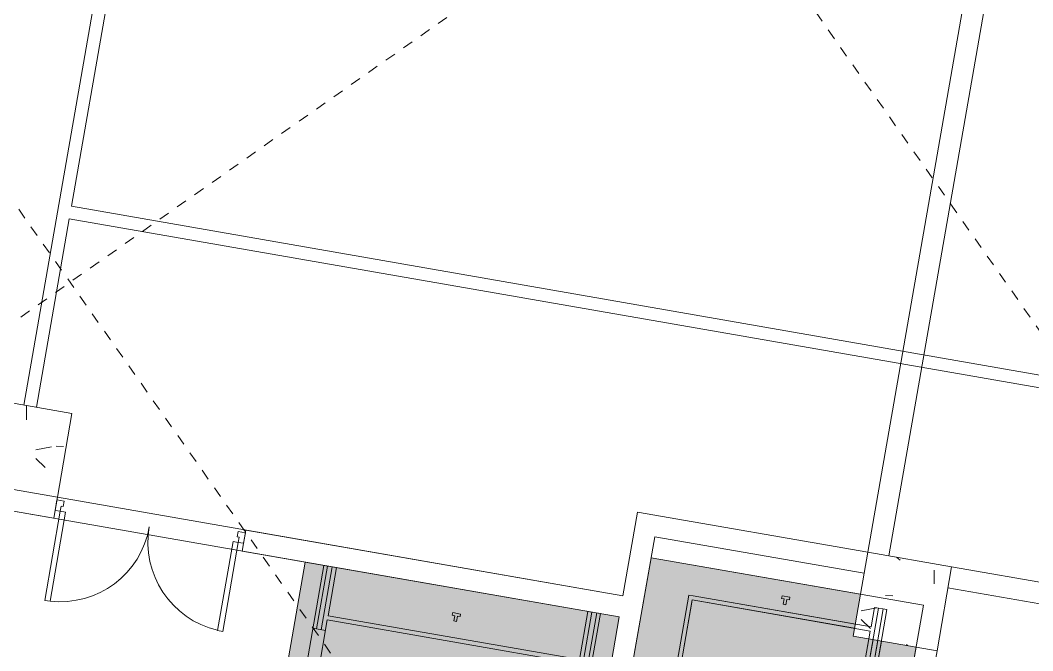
# Model space of a CAD drawing. Extents: x 274235 to 276654, y 142848 to 144425.
# Drawn here: x 275895.41 to 275904.94, y 143126.44 to 143132.36 of the extents above; entities that cross this region are included whole.
import ezdxf

# ---------------------------------------------------------------- set-up
doc = ezdxf.new("R2010")
doc.units = 0
doc.header["$LTSCALE"] = 1.5
doc.linetypes.add('ACM-G-CENTER', pattern=[50.800000000000004, 31.75, -6.350000000000001, 6.350000000000001, -6.350000000000001])
doc.layers.get('0').update_dxf_attribs({"linetype": 'CONTINUOUS', "lineweight": 0})
for name, color, linetype, lineweight in [('_ACM-A-DETL', 7, 'CONTINUOUS', 5), ('_ACM-A-DOOR', 1, 'CONTINUOUS', 5), ('_ACM-A-GRID', 3, 'CONTINUOUS', 5), ('_ACM-A-OTHER', 1, 'CONTINUOUS', 5), ('_ACM-A-WALL-FULL', 6, 'CONTINUOUS', 13), ('_ACM-S-STRU-CLOS', 5, 'CONTINUOUS', 5)]:
    doc.layers.add(name, color=color, linetype=linetype, lineweight=lineweight)

# ---------------------------------------------------------------- blocks, each defined once
blk = doc.blocks.new('M_Concrete-Rectangular-Column - 800 x 800mm-V1055-B1_Working')
at = {"layer": '_ACM-A-DETL', "color": 250}
for p, q in [((400.0000000000002, 400.0000000000002), (-399.9999999999999, 400.0000000000002)), ((-399.9999999999999, 400.0000000000002), (-399.9999999999999, -399.9999999999999)), ((400.0000000000002, -399.9999999999999), (400.0000000000002, 400.0000000000002)), ((-399.9999999999999, -399.9999999999999), (400.0000000000002, -399.9999999999999))]:
    blk.add_line(p, q, dxfattribs=at)
blk = doc.blocks.new('M_Concrete-Rectangular-Column - 800 x 800mm-V1056-B1_Working')
at = {"layer": '_ACM-S-STRU-CLOS'}
h = blk.add_hatch(dxfattribs=at)
h.set_pattern_fill('FP_660', color=256, style=0, pattern_type=2)
h.set_pattern_definition([(49.99999999999999, (-647404.125, -663204.566), (3643.681986006824, -318.7812880006761), [381, -4191]), (355, (-647404.125, -663204.566), (-704.8562580461121, 3821.135846227694), [304.8, -3352.8]), (100.451, (-647100.485, -663231.131), (2938.852362929117, 3502.332152374178), [323.8, -3561.801]), (46.184, (-647404.125, -662188.566), (5421.581919880712, -840.8554984886337), [571.5, -6286.5]), (96.636, (-646952.326, -662258.636), (4748.051319755933, 4948.551449789822), [485.7, -5342.701999999999]), (351.184, (-647404.125, -662188.566), (4748.100788072627, 4948.506072045693), [457.2, -5029.2]), (21, (-646896.125, -662442.566), (3032.287836333134, -2045.304476687058), [381, -4191]), (326, (-646896.125, -662442.566), (1236.042244531653, 3683.761809559103), [304.8, -3352.8]), (71.45100000000001, (-646643.434, -662613.0079999999), (4268.342513760047, 1638.424823382678), [323.8, -3561.801]), (37.50000000000001, (-647404.125, -663204.566), (61.77206501183639, 1691.100777463062), [167.64, -3144.52, 167.64, -6601.46]), (37.50000000000001, (-647404.125, -663204.566), (61.77206501183639, 1691.100777463062), [-3479.8, -3235.96, 167.64, -3197.86]), (7.499999999999999, (-647404.125, -663204.566), (1336.393250206115, 2003.61149636239), [167.64, -1772.92, 167.64, -4351.02]), (7.499999999999999, (-647404.125, -663204.566), (1336.393250206115, 2003.61149636239), [-2108.2, -3068.32, 167.64, -1115.06]), (327.5, (-648536.965, -663204.566), (2711.817807077548, -114.578640950727), [167.64, -1102.36, -9220.2]), (327.5, (-648536.965, -663204.566), (2711.817807077548, -114.578640950727), [-1270, 167.64, -3794.76, -5257.8]), (327.5, (-648536.965, -663204.566), (2711.817807077548, -114.578640950727), [-5232.4, 167.64, -5090.16]), (317.5, (-649044.965, -663204.566), (2962.585592803855, 508.5334453662156), [167.64, -1483.36, 167.64, -6197.6]), (317.5, (-649044.965, -663204.566), (2962.585592803855, 508.5334453662156), [-1818.64, -2463.8, 167.64, -3566.16])])
h.paths.add_polyline_path([(400.0000000007927, -399.999999999216), (400.0000000007753, 400.0000000007753), (-399.999999999216, 400.0000000007407), (-399.9999999991987, -399.9999999992507)])
at = {"layer": '_ACM-A-DETL', "color": 250}
for p, q in [((400.0000000000002, 400.0000000000002), (-399.9999999999999, 400.0000000000002)), ((-399.9999999999999, 400.0000000000002), (-399.9999999999999, -399.9999999999999)), ((400.0000000000002, -399.9999999999999), (400.0000000000002, 400.0000000000002)), ((-399.9999999999999, -399.9999999999999), (400.0000000000002, -399.9999999999999))]:
    blk.add_line(p, q, dxfattribs=at)
blk = doc.blocks.new('acm_Generic Model-Elevator-Side Load - Side Load Elevator-4001724-B1_Working')
at = {"layer": '_ACM-A-OTHER'}
blk.add_hatch(color=256, dxfattribs=at).paths.add_polyline_path([(-2599.999999999253, -1499.999999999312), (7.103608368197457e-10, -1499.999999999243), (7.276867108885199e-10, 1100.000000000824), (-599.9999999991013, 1100.000000000859), (-599.9999999990666, 1500.000000000733), (-2599.99999999927, 1500.000000000733), (-2599.999999999253, -786.9771664481201)])
for p, q in [((-2599.999999999995, 1500.000000000009), (-2599.999999999995, -1499.999999999993)), ((2.707167823245982e-13, 1500.000000000009), (-2599.999999999995, 1500.000000000009)), ((-599.9999999997799, 1500.000000000005), (-2599.999999999963, 1500.000000000005)), ((-2599.999999999963, 1500.000000000005), (-2599.999999999963, -1500.000000000005)), ((2.707167823245982e-13, 1500.000000000009), (2.707167823245982e-13, -1499.999999999993)), ((-1324.999999999998, 1332.50000000001), (-1324.999999999998, 1357.500000000011)), ((-1324.999999999998, 1357.500000000011), (-1249.999999999998, 1357.500000000012)), ((-1249.999999999998, 1357.500000000012), (-1249.999999999998, 1332.500000000012)), ((-449.9999999999968, 1400.000000000001), (-329.9999999999986, 1400.000000000001)), ((-449.9999999999968, 1215.000000000017), (-449.9999999999968, 1400.000000000001)), ((-409.9999999999923, 1400.000000000001), (-409.9999999999923, 700.0000000000006)), ((-364.9999999999923, 1400.000000000001), (-364.9999999999923, 700.0000000000006)), ((-329.9999999999986, 1400.000000000001), (-329.9999999999986, -1399.999999999998)), ((-1299.999999999998, 1332.500000000011), (-1324.999999999998, 1332.500000000011)), ((-1299.999999999997, 1282.500000000011), (-1299.999999999998, 1332.500000000011)), ((-1274.999999999997, 1282.500000000012), (-1299.999999999997, 1282.500000000012)), ((-1274.999999999998, 1332.500000000012), (-1274.999999999997, 1282.500000000012)), ((-1249.999999999998, 1332.500000000012), (-1274.999999999998, 1332.500000000012)), ((-2189.99999999995, 1215.000000000017), (-2189.99999999995, 700.0000000000006)), ((-2189.99999999995, 1215.000000000017), (-2150.000000000002, 1215.000000000017)), ((-2150.000000000002, 1215.000000000017), (-449.9999999999968, 1215.000000000017)), ((-2150.000000000002, -1174.999999999998), (-2150.000000000002, 1175.000000000006)), ((-2150.000000000002, 1175.000000000006), (-449.9999999999968, 1175.000000000006)), ((-2150.000000000002, 700.0000000000006), (-2150.000000000002, 1155.000000000013)), ((-449.9999999999968, 1175.000000000006), (-449.9999999999968, -1399.999999999998)), ((0, -1500.000000000005), (0, 1100.000000000089)), ((-2189.99999999995, 700.0000000000006), (-2189.99999999995, -700.0000000000688)), ((-449.9999999999968, 700.0000000000006), (-329.9999999999986, 700.0000000000006)), ((-2189.99999999995, -700.0000000000689), (-2189.99999999995, -1214.999999999995)), ((-449.9999999999968, -699.9999999999998), (-329.9999999999986, -699.9999999999998)), ((-409.9999999999923, -699.9999999999998), (-409.9999999999923, -1399.999999999998)), ((-364.9999999999923, -699.9999999999998), (-364.9999999999923, -1399.999999999998)), ((-2189.99999999995, -1144.097677024698), (-2189.99999999995, -1189.097677024692)), ((-2189.99999999995, -1214.999999999995), (-2150.000000000002, -1214.999999999995)), ((-2150.000000000002, -1174.999999999998), (-449.9999999999968, -1174.999999999998)), ((-2150.000000000002, -1214.999999999995), (-449.9999999999968, -1214.999999999995)), ((-1700.000000000003, -1332.499999999993), (-1725.000000000003, -1332.499999999993)), ((-1725.000000000003, -1332.499999999993), (-1725.000000000003, -1407.499999999993)), ((-1700.000000000003, -1357.499999999993), (-1700.000000000003, -1332.499999999993)), ((-1615.000000000007, -1257.500000000013), (-1615.000000000007, -1457.499999999999)), ((-1615.000000000007, -1257.500000000013), (-985.0000000000001, -1257.500000000013)), ((-985.0000000000001, -1257.500000000013), (-985.0000000000001, -1457.499999999999)), ((-900.0000000000032, -1332.499999999997), (-875.000000000003, -1332.499999999997)), ((-900.0000000000026, -1357.499999999997), (-900.0000000000026, -1332.499999999997)), ((-875.000000000003, -1332.499999999996), (-875.0000000000018, -1407.499999999996)), ((-1725.000000000004, -1407.499999999993), (-1700.000000000004, -1407.499999999993)), ((-1650.000000000003, -1357.499999999994), (-1700.000000000003, -1357.499999999994)), ((-1700.000000000004, -1382.499999999993), (-1650.000000000004, -1382.499999999993)), ((-1700.000000000004, -1407.499999999993), (-1700.000000000004, -1382.499999999993)), ((-1650.000000000004, -1382.499999999994), (-1650.000000000004, -1357.499999999994)), ((-950.0000000000026, -1357.499999999997), (-900.0000000000026, -1357.499999999997)), ((-950.000000000002, -1382.499999999997), (-950.000000000002, -1357.499999999997)), ((-900.0000000000024, -1382.499999999996), (-950.000000000002, -1382.499999999996)), ((-900.000000000002, -1407.499999999997), (-900.000000000002, -1382.499999999996)), ((-875.0000000000018, -1407.499999999996), (-900.000000000002, -1407.499999999996)), ((-449.9999999999968, -1399.999999999998), (-329.9999999999986, -1399.999999999998)), ((-2599.999999999995, -1499.999999999993), (0, -1499.999999999993)), ((-2599.999999999963, -1500.000000000005), (0, -1500.000000000005)), ((-1615.000000000007, -1457.499999999999), (-985.0000000000001, -1457.499999999999))]:
    blk.add_line(p, q, dxfattribs=at)
blk = doc.blocks.new('acm_Generic Model-Elevator-Side Load - Side Load Elevator-3991556-B1_Working')
at = {"layer": '_ACM-A-OTHER'}
blk.add_hatch(color=256, dxfattribs=at).paths.add_polyline_path([(-7.623384590260685e-10, 1199.999999999103), (-3000.000000000791, 1199.999999999138), (-3000.000000000774, -1200.000000000871), (-7.623384590260685e-10, -1200.000000000871), (-7.623384590260685e-10, 486.9771664483616)])
for p, q in [((-2999.999999999996, 1199.999999999992), (0, 1199.999999999992)), ((-2999.999999999996, -1200.000000000007), (-2999.999999999996, 1199.999999999992)), ((0, 1200.000000000004), (-3000.000000000011, 1200.000000000004)), ((-3000.000000000011, 1200.000000000004), (-3000.000000000011, -1200.000000000004)), ((-2819.999999999991, 1199.999999999998), (-2700.000000000005, 1199.999999999998)), ((-2819.999999999991, 599.9999999999992), (-2819.999999999991, 1199.999999999998)), ((-2784.999999999992, 599.9999999999992), (-2784.999999999992, 1199.999999999998)), ((-2739.99999999995, 739.9999999999944), (-2739.99999999995, 1199.999999999998)), ((-2700.000000000005, 739.9999999999944), (-2700.000000000005, 1199.999999999998)), ((-299.9999999999941, 1199.999999999998), (-179.9999999999981, 1199.999999999998)), ((-299.9999999999941, -700.0000000000063), (-299.9999999999941, 1199.999999999998)), ((-259.9999999999905, 599.9999999999992), (-259.9999999999905, 1199.999999999998)), ((-214.9999999999885, 599.9999999999992), (-214.9999999999885, 1199.999999999998)), ((-179.9999999999981, -1200.000000000001), (-179.9999999999981, 1199.999999999998)), ((2.707167823245982e-13, -1200.000000000007), (2.707167823245982e-13, 1199.999999999992)), ((0, -1200.000000000004), (0, 1200.000000000004)), ((-1990.000000000007, 870.0000000000108), (-1990.000000000007, 1069.999999999997)), ((-1990.000000000007, 1069.999999999997), (-1010, 1069.999999999997)), ((-1010, 870.0000000000108), (-1010, 1069.999999999997)), ((-2100.000000000003, 1019.999999999972), (-2075.000000000003, 1019.999999999972)), ((-2100.000000000002, 944.9999999999717), (-2100.000000000002, 1019.999999999972)), ((-2075.000000000003, 1019.999999999972), (-2075.000000000003, 994.9999999999717)), ((-2075.000000000002, 994.9999999999717), (-2025.000000000003, 994.9999999999717)), ((-2075.000000000002, 969.9999999999719), (-2075.000000000002, 944.9999999999719)), ((-2025.000000000002, 969.9999999999728), (-2075.000000000002, 969.9999999999728)), ((-2025.000000000003, 994.9999999999725), (-2025.000000000003, 969.9999999999728)), ((-975.0000000000008, 994.9999999999724), (-975.0000000000008, 969.9999999999726)), ((-925.000000000001, 994.9999999999716), (-975.0000000000008, 994.9999999999716)), ((-975.0000000000013, 969.9999999999726), (-925.0000000000013, 969.9999999999726)), ((-925.0000000000007, 1019.999999999972), (-925.0000000000007, 994.9999999999716)), ((-900.0000000000005, 1019.999999999972), (-925.0000000000007, 1019.999999999972)), ((-925.0000000000013, 969.9999999999718), (-925.0000000000013, 944.9999999999718)), ((-900.0000000000016, 944.9999999999716), (-900.0000000000005, 1019.999999999972)), ((-2075.000000000001, 944.9999999999719), (-2100.000000000002, 944.9999999999719)), ((-1990.000000000007, 870.0000000000108), (-1010, 870.0000000000108)), ((-925.0000000000018, 944.9999999999718), (-900.0000000000016, 944.9999999999718)), ((-2739.99999999995, 600.0000000000682), (-2739.99999999995, 739.9999999999944)), ((-2739.99999999995, 669.0976770246966), (-2739.99999999995, 714.0976770246907)), ((-2700.000000000005, 699.9999999999974), (-2700.000000000005, 739.9999999999944)), ((-2700.000000000005, 739.9999999999944), (-299.9999999999941, 739.9999999999944)), ((-2700.000000000005, 699.9999999999974), (-299.9999999999941, 699.9999999999974)), ((-2700.000000000005, 699.9999999999974), (-2700.000000000005, -700.0000000000063)), ((-2819.999999999991, -600.0000000000006), (-2819.999999999991, 599.9999999999992)), ((-2819.999999999991, 599.9999999999992), (-2700.000000000005, 599.9999999999992)), ((-299.9999999999941, 599.9999999999992), (-179.9999999999981, 599.9999999999992)), ((-2819.999999999991, -1200.000000000002), (-2819.999999999991, -600.0000000000006)), ((-2819.999999999991, -600.0000000000006), (-2700.000000000005, -600.0000000000006)), ((-2784.999999999992, -1200.000000000002), (-2784.999999999992, -600.0000000000006)), ((-2739.99999999995, -740.0000000000169), (-2739.99999999995, -600.0000000000006)), ((-2700.000000000005, -600.0000000000006), (-2700.000000000005, -680.0000000000134)), ((-299.9999999999941, -600.0000000000006), (-179.9999999999981, -600.0000000000006)), ((-259.9999999999905, -1200.000000000001), (-259.9999999999905, -600.0000000000006)), ((-214.9999999999885, -1200.000000000001), (-214.9999999999885, -600.0000000000006)), ((-2739.99999999995, -1200.000000000002), (-2739.99999999995, -740.0000000000169)), ((-2700.000000000005, -700.0000000000063), (-2700.000000000005, -740.0000000000169)), ((-2700.000000000005, -700.0000000000063), (-299.9999999999941, -700.0000000000063)), ((-2700.000000000005, -740.0000000000169), (-2700.000000000005, -1200.000000000002)), ((-2700.000000000005, -740.0000000000169), (-299.9999999999941, -740.0000000000169)), ((-299.9999999999941, -740.0000000000169), (-299.9999999999941, -1200.000000000001)), ((-1525, -944.9999999999746), (-1525, -969.999999999975)), ((-1500, -944.9999999999753), (-1525, -944.9999999999753)), ((-1499.999999999999, -894.9999999999753), (-1500, -944.9999999999753)), ((-1474.999999999999, -894.999999999976), (-1499.999999999999, -894.999999999976)), ((-1475, -944.9999999999758), (-1474.999999999999, -894.999999999976)), ((-1450, -944.9999999999761), (-1475, -944.9999999999761)), ((-1450, -969.9999999999762), (-1450, -944.9999999999761)), ((-1525, -969.999999999975), (-1450, -969.9999999999762)), ((2.707167823245982e-13, -1200.000000000007), (-2999.999999999996, -1200.000000000007)), ((-3000.000000000011, -1200.000000000004), (0, -1200.000000000004)), ((-2819.999999999991, -1200.000000000002), (-2700.000000000005, -1200.000000000002)), ((-299.9999999999941, -1200.000000000001), (-179.9999999999981, -1200.000000000001))]:
    blk.add_line(p, q, dxfattribs=at)
blk = doc.blocks.new('BASEMENT20250512')
at = {"layer": '_ACM-A-WALL-FULL', "lineweight": 9}
for p, q in [((655404.1246721394, 671204.5655782601), (655404.1246721394, 663604.565608038)), ((655604.1246721394, 663604.565608038), (655604.1246721394, 671204.5655782601)), ((655404.1246721394, 663604.565608038), (653204.1246721393, 663604.565608038)), ((653204.1246721393, 663604.565608038), (653204.1246721393, 662804.5656080381)), ((659232.2559711458, 663604.565608038), (656204.1246721394, 663604.565608038)), ((653404.1246721392, 657004.5656080381), (653404.1246721392, 663404.565608038)), ((653404.1246721392, 663404.565608038), (655404.1246721393, 663404.565608038)), ((656204.1246721394, 663404.565608038), (659451.642742338, 663404.565608038)), ((653204.1246721393, 662804.5656080381), (647804.1247019173, 662804.5656080381)), ((656004.1246721394, 662804.565608038), (656004.1246721394, 657004.5656080382)), ((656204.1246721394, 657035.4314541002), (656204.1246721394, 662804.565608038)), ((647204.1247019172, 662604.5656080382), (653204.1246721393, 662604.5656080382)), ((653204.1246721393, 662604.5656080382), (653204.1246721393, 660204.5656080383))]:
    blk.add_line(p, q, dxfattribs=at)
at = {"layer": '_ACM-A-OTHER'}
blk.add_blockref('acm_Generic Model-Elevator-Side Load - Side Load Elevator-4001724-B1_Working', (656004.1246721393, 661704.565608038), dxfattribs=at)
at = {"layer": '_ACM-A-OTHER', "rotation": 180}
blk.add_blockref('acm_Generic Model-Elevator-Side Load - Side Load Elevator-3991556-B1_Working', (650204.1246721394, 661404.5656080382), dxfattribs=at)
at = {"layer": '_ACM-S-STRU-CLOS'}
for name, p in [('M_Concrete-Rectangular-Column - 800 x 800mm-V1056-B1_Working', (647404.1247019173, 663204.5656080381)), ('M_Concrete-Rectangular-Column - 800 x 800mm-V1055-B1_Working', (655804.1246721394, 663204.5656080381))]:
    blk.add_blockref(name, p, dxfattribs=at)
blk = doc.blocks.new('M_Concrete-Rectangular-Column - 800 x 800mm-V15-F5_Working')
at = {"layer": '_ACM-S-STRU-CLOS'}
h = blk.add_hatch(dxfattribs=at)
h.set_pattern_fill('FP_20', color=256, style=0, pattern_type=2)
h.set_pattern_definition([(49.99999999999999, (-655804.125, -663204.566), (1457.47235942743, -127.5124112941153), [152.4, -1676.4]), (355, (-655804.125, -663204.566), (-281.9423214106538, 1528.454121820989), [121.92, -1341.12]), (100.451, (-655682.669, -663215.192), (1175.54117813264, 1400.932700546505), [129.52, -1424.721]), (46.184, (-655804.125, -662798.166), (2168.632479325518, -336.3419224575734), [228.6, -2514.6]), (96.636, (-655623.405, -662826.194), (1899.220703450187, 1979.420801688256), [194.28, -2137.081]), (351.184, (-655804.125, -662798.166), (1899.240117591927, 1979.402459470636), [182.88, -2011.68]), (21, (-655600.925, -662899.7660000001), (1212.914804469988, -818.1214889162425), [152.4, -1676.4]), (326, (-655600.925, -662899.7660000001), (494.4169517815951, 1473.504446177546), [121.92, -1341.12]), (71.45100000000001, (-655499.848, -662967.942), (1707.337131491297, 655.3696761195706), [129.52, -1424.721]), (37.50000000000001, (-655804.125, -663204.566), (24.70938685064226, 676.4402371484604), [67.056, -1257.808, 67.056, -2640.584]), (37.50000000000001, (-655804.125, -663204.566), (24.70938685064226, 676.4402371484604), [-1391.92, -1294.384, 67.056, -1279.144]), (7.499999999999999, (-655804.125, -663204.566), (534.5577488708675, 801.4442541774883), [67.056, -709.168, 67.056, -1740.408]), (7.499999999999999, (-655804.125, -663204.566), (534.5577488708675, 801.4442541774883), [-843.28, -1227.328, 67.056, -446.024]), (327.5, (-656257.261, -663204.566), (1084.727506429152, -45.83122648363428), [67.056, -440.944, 67.056, -3621.024]), (327.5, (-656257.261, -663204.566), (1084.727506429152, -45.83122648363428), [-575.056, -1517.904, 67.056, -2036.064]), (317.5, (-656460.461, -663204.566), (1185.034654813092, 203.4135379393795), [67.056, -593.344, 67.056, -2479.04]), (317.5, (-656460.461, -663204.566), (1185.034654813092, 203.4135379393795), [-727.456, -985.52, 67.056, -1426.464])])
h.paths.add_polyline_path([(400.000000000914, -399.99999999932), (400.000000000914, 400.0000000007061), (-399.9999999990948, 400.0000000007061), (-399.9999999990948, -399.99999999932)])
at = {"layer": '_ACM-A-DETL'}
for p, q in [((400.0000000000002, 400.0000000000002), (-399.9999999999999, 400.0000000000002)), ((-399.9999999999999, 400.0000000000002), (-399.9999999999999, -399.9999999999999)), ((400.0000000000002, -399.9999999999999), (400.0000000000002, 400.0000000000002)), ((-399.9999999999999, -399.9999999999999), (400.0000000000002, -399.9999999999999))]:
    blk.add_line(p, q, dxfattribs=at)
blk = doc.blocks.new('M_Concrete-Rectangular-Column - 800 x 800mm-V16-F5_Working')
at = {"layer": '_ACM-S-STRU-CLOS'}
h = blk.add_hatch(dxfattribs=at)
h.set_pattern_fill('FP_21', color=256, style=0, pattern_type=2)
h.set_pattern_definition([(49.99999999999999, (-647404.125, -663204.566), (1457.47235942743, -127.5124112941153), [152.4, -1676.4]), (355, (-647404.125, -663204.566), (-281.9423214106538, 1528.454121820989), [121.92, -1341.12]), (100.451, (-647282.669, -663215.192), (1175.54117813264, 1400.932700546505), [129.52, -1424.721]), (46.184, (-647404.125, -662798.166), (2168.632479325518, -336.3419224575734), [228.6, -2514.6]), (96.636, (-647223.405, -662826.194), (1899.220703450187, 1979.420801688256), [194.28, -2137.081]), (351.184, (-647404.125, -662798.166), (1899.240117591927, 1979.402459470636), [182.88, -2011.68]), (21, (-647200.925, -662899.7660000001), (1212.914804469988, -818.1214889162425), [152.4, -1676.4]), (326, (-647200.925, -662899.7660000001), (494.4169517815951, 1473.504446177546), [121.92, -1341.12]), (71.45100000000001, (-647099.8489999999, -662967.942), (1707.337131491297, 655.3696761195706), [129.52, -1424.721]), (37.50000000000001, (-647404.125, -663204.566), (24.70938685064226, 676.4402371484604), [67.056, -1257.808, 67.056, -2640.584]), (37.50000000000001, (-647404.125, -663204.566), (24.70938685064226, 676.4402371484604), [-1391.92, -1294.384, 67.056, -1279.144]), (7.499999999999999, (-647404.125, -663204.566), (534.5577488708675, 801.4442541774883), [67.056, -709.168, 67.056, -1740.408]), (7.499999999999999, (-647404.125, -663204.566), (534.5577488708675, 801.4442541774883), [-843.28, -1227.328, 67.056, -446.024]), (327.5, (-647857.261, -663204.566), (1084.727506429152, -45.83122648363428), [67.056, -440.944, 67.056, -3621.024]), (327.5, (-647857.261, -663204.566), (1084.727506429152, -45.83122648363428), [-575.056, -1517.904, 67.056, -2036.064]), (317.5, (-648060.461, -663204.566), (1185.034654813092, 203.4135379393795), [67.056, -593.344, 67.056, -2479.04]), (317.5, (-648060.461, -663204.566), (1185.034654813092, 203.4135379393795), [-727.456, -985.52, 67.056, -1426.464])])
h.paths.add_polyline_path([(400.0000000007234, -399.999999999216), (400.0000000007234, 400.00000000081), (-399.9999999992853, 400.0000000008446), (-399.9999999992853, -399.9999999991814)])
at = {"layer": '_ACM-A-DETL'}
for p, q in [((400.0000000000002, 400.0000000000002), (-399.9999999999999, 400.0000000000002)), ((-399.9999999999999, 400.0000000000002), (-399.9999999999999, -399.9999999999999)), ((400.0000000000002, -399.9999999999999), (400.0000000000002, 400.0000000000002)), ((-399.9999999999999, -399.9999999999999), (400.0000000000002, -399.9999999999999))]:
    blk.add_line(p, q, dxfattribs=at)
blk = doc.blocks.new('acm_Generic Model-Elevator-Side Load - Side Load Elevator-4001724-F5_Working')
at = {"layer": '_ACM-A-OTHER'}
blk.add_hatch(color=256, dxfattribs=at).paths.add_polyline_path([(-2599.999999999236, -1499.999999999312), (7.450125849572941e-10, -1499.999999999347), (7.276867108885199e-10, 1100.000000000582), (-599.9999999989973, 1100.000000000651), (-599.9999999989626, 1500.000000000698), (-2599.999999999218, 1500.000000000698), (-2599.999999999253, -789.6886813958549)])
for p, q in [((-2599.999999999995, 1500.000000000009), (-2599.999999999995, -1499.999999999993)), ((-599.9999999996869, 1500.000000000009), (-2599.999999999995, 1500.000000000009)), ((-599.9999999996878, 1500.000000000005), (-2599.999999999963, 1500.000000000005)), ((-2599.999999999963, 1500.000000000005), (-2599.999999999963, -1500.000000000005)), ((-1324.999999999998, 1332.50000000001), (-1324.999999999998, 1357.500000000011)), ((-1324.999999999998, 1357.500000000011), (-1249.999999999998, 1357.500000000012)), ((-1249.999999999998, 1357.500000000012), (-1249.999999999998, 1332.500000000012)), ((-1299.999999999998, 1332.500000000011), (-1324.999999999998, 1332.500000000011)), ((-1299.999999999997, 1282.500000000011), (-1299.999999999998, 1332.500000000011)), ((-1274.999999999997, 1282.500000000012), (-1299.999999999997, 1282.500000000012)), ((-1274.999999999998, 1332.500000000012), (-1274.999999999997, 1282.500000000012)), ((-1249.999999999998, 1332.500000000012), (-1274.999999999998, 1332.500000000012)), ((-2189.99999999995, 1215.000000000017), (-2189.99999999995, 700.0000000000006)), ((-2189.99999999995, 1215.000000000017), (-2150.000000000002, 1215.000000000017)), ((-2150.000000000002, 1215.000000000017), (-599.9999999997101, 1215.000000000017)), ((-2150.000000000002, -1174.999999999998), (-2150.000000000002, 1175.000000000006)), ((-2150.000000000002, 1175.000000000006), (-599.9999999997117, 1175.000000000006)), ((-2150.000000000002, 700.0000000000006), (-2150.000000000002, 1155.000000000013)), ((-449.9999999999968, 1100.000000000022), (-449.9999999999968, -1399.999999999998)), ((-409.9999999999923, 1100.000000000006), (-409.9999999999923, 700.0000000000006)), ((-364.9999999999923, 1100.000000000006), (-364.9999999999923, 700.0000000000006)), ((-329.9999999999986, 1099.999999999999), (-329.9999999999986, -1399.999999999998)), ((2.707167823245982e-13, 1099.999999999925), (2.707167823245982e-13, -1499.999999999993)), ((0, -1500.000000000005), (0, 1099.999999999925)), ((-2189.99999999995, 700.0000000000006), (-2189.99999999995, -700.0000000000688)), ((-449.9999999999968, 700.0000000000006), (-329.9999999999986, 700.0000000000006)), ((-2189.99999999995, -700.0000000000689), (-2189.99999999995, -1214.999999999995)), ((-449.9999999999968, -699.9999999999998), (-329.9999999999986, -699.9999999999998)), ((-409.9999999999923, -699.9999999999998), (-409.9999999999923, -1399.999999999998)), ((-364.9999999999923, -699.9999999999998), (-364.9999999999923, -1399.999999999998)), ((-2189.99999999995, -1144.097677024698), (-2189.99999999995, -1189.097677024692)), ((-2189.99999999995, -1214.999999999995), (-2150.000000000002, -1214.999999999995)), ((-2150.000000000002, -1174.999999999998), (-449.9999999999968, -1174.999999999998)), ((-2150.000000000002, -1214.999999999995), (-449.9999999999968, -1214.999999999995)), ((-1700.000000000003, -1332.499999999993), (-1725.000000000003, -1332.499999999993)), ((-1725.000000000003, -1332.499999999993), (-1725.000000000003, -1407.499999999993)), ((-1700.000000000003, -1357.499999999993), (-1700.000000000003, -1332.499999999993)), ((-1615.000000000007, -1257.500000000013), (-1615.000000000007, -1457.499999999999)), ((-1615.000000000007, -1257.500000000013), (-985.0000000000001, -1257.500000000013)), ((-985.0000000000001, -1257.500000000013), (-985.0000000000001, -1457.499999999999)), ((-900.0000000000032, -1332.499999999997), (-875.000000000003, -1332.499999999997)), ((-900.0000000000026, -1357.499999999997), (-900.0000000000026, -1332.499999999997)), ((-875.000000000003, -1332.499999999996), (-875.0000000000018, -1407.499999999996)), ((-1725.000000000004, -1407.499999999993), (-1700.000000000004, -1407.499999999993)), ((-1650.000000000003, -1357.499999999994), (-1700.000000000003, -1357.499999999994)), ((-1700.000000000004, -1382.499999999993), (-1650.000000000004, -1382.499999999993)), ((-1700.000000000004, -1407.499999999993), (-1700.000000000004, -1382.499999999993)), ((-1650.000000000004, -1382.499999999994), (-1650.000000000004, -1357.499999999994)), ((-950.0000000000026, -1357.499999999997), (-900.0000000000026, -1357.499999999997)), ((-950.000000000002, -1382.499999999997), (-950.000000000002, -1357.499999999997)), ((-900.0000000000024, -1382.499999999996), (-950.000000000002, -1382.499999999996)), ((-900.000000000002, -1407.499999999997), (-900.000000000002, -1382.499999999996)), ((-875.0000000000018, -1407.499999999996), (-900.000000000002, -1407.499999999996)), ((-449.9999999999968, -1399.999999999998), (-329.9999999999986, -1399.999999999998)), ((-2599.999999999995, -1499.999999999993), (0, -1499.999999999993)), ((-2599.999999999963, -1500.000000000005), (0, -1500.000000000005)), ((-1615.000000000007, -1457.499999999999), (-985.0000000000001, -1457.499999999999))]:
    blk.add_line(p, q, dxfattribs=at)
blk = doc.blocks.new('acm_Generic Model-Elevator-Side Load - Side Load Elevator-3991556-F5_Working')
at = {"layer": '_ACM-A-OTHER'}
blk.add_hatch(color=256, dxfattribs=at).paths.add_polyline_path([(-8.489678293699399e-10, 1199.999999999207), (-3000.000000000877, 1199.999999999173), (-3000.00000000086, -1200.000000000801), (-8.662937034387141e-10, -1200.000000000801), (-8.489678293699399e-10, 489.6886813960271)])
for p, q in [((-2999.999999999996, 1199.999999999992), (0, 1199.999999999992)), ((-2999.999999999996, -1200.000000000007), (-2999.999999999996, 1199.999999999992)), ((0, 1200.000000000004), (-3000.000000000011, 1200.000000000004)), ((-3000.000000000011, 1200.000000000004), (-3000.000000000011, -1200.000000000004)), ((-2819.999999999991, 1199.999999999998), (-2700.000000000005, 1199.999999999998)), ((-2819.999999999991, 599.9999999999992), (-2819.999999999991, 1199.999999999998)), ((-2784.999999999992, 599.9999999999992), (-2784.999999999992, 1199.999999999998)), ((-2739.99999999995, 739.9999999999944), (-2739.99999999995, 1199.999999999998)), ((-2700.000000000005, 739.9999999999944), (-2700.000000000005, 1199.999999999998)), ((-299.9999999999941, 1199.999999999998), (-179.9999999999981, 1199.999999999998)), ((-299.9999999999941, -700.0000000000063), (-299.9999999999941, 1199.999999999998)), ((-259.9999999999905, 599.9999999999992), (-259.9999999999905, 1199.999999999998)), ((-214.9999999999885, 599.9999999999992), (-214.9999999999885, 1199.999999999998)), ((-179.9999999999981, -1200.000000000001), (-179.9999999999981, 1199.999999999998)), ((2.707167823245982e-13, -1200.000000000007), (2.707167823245982e-13, 1199.999999999992)), ((0, -1200.000000000004), (0, 1200.000000000004)), ((-1990.000000000007, 870.0000000000108), (-1990.000000000007, 1069.999999999997)), ((-1990.000000000007, 1069.999999999997), (-1010, 1069.999999999997)), ((-1010, 870.0000000000108), (-1010, 1069.999999999997)), ((-2100.000000000003, 1019.999999999972), (-2075.000000000003, 1019.999999999972)), ((-2100.000000000002, 944.9999999999717), (-2100.000000000002, 1019.999999999972)), ((-2075.000000000003, 1019.999999999972), (-2075.000000000003, 994.9999999999717)), ((-2075.000000000002, 994.9999999999717), (-2025.000000000003, 994.9999999999717)), ((-2075.000000000002, 969.9999999999719), (-2075.000000000002, 944.9999999999719)), ((-2025.000000000002, 969.9999999999728), (-2075.000000000002, 969.9999999999728)), ((-2025.000000000003, 994.9999999999725), (-2025.000000000003, 969.9999999999728)), ((-975.0000000000008, 994.9999999999724), (-975.0000000000008, 969.9999999999726)), ((-925.000000000001, 994.9999999999716), (-975.0000000000008, 994.9999999999716)), ((-975.0000000000013, 969.9999999999726), (-925.0000000000013, 969.9999999999726)), ((-925.0000000000007, 1019.999999999972), (-925.0000000000007, 994.9999999999716)), ((-900.0000000000005, 1019.999999999972), (-925.0000000000007, 1019.999999999972)), ((-925.0000000000013, 969.9999999999718), (-925.0000000000013, 944.9999999999718)), ((-900.0000000000016, 944.9999999999716), (-900.0000000000005, 1019.999999999972)), ((-2075.000000000001, 944.9999999999719), (-2100.000000000002, 944.9999999999719)), ((-1990.000000000007, 870.0000000000108), (-1010, 870.0000000000108)), ((-925.0000000000018, 944.9999999999718), (-900.0000000000016, 944.9999999999718)), ((-2739.99999999995, 600.0000000000682), (-2739.99999999995, 739.9999999999944)), ((-2739.99999999995, 669.0976770246966), (-2739.99999999995, 714.0976770246907)), ((-2700.000000000005, 699.9999999999974), (-2700.000000000005, 739.9999999999944)), ((-2700.000000000005, 739.9999999999944), (-299.9999999999941, 739.9999999999944)), ((-2700.000000000005, 699.9999999999974), (-299.9999999999941, 699.9999999999974)), ((-2700.000000000005, 699.9999999999974), (-2700.000000000005, -700.0000000000063)), ((-2819.999999999991, -600.0000000000006), (-2819.999999999991, 599.9999999999992)), ((-2819.999999999991, 599.9999999999992), (-2700.000000000005, 599.9999999999992)), ((-299.9999999999941, 599.9999999999992), (-179.9999999999981, 599.9999999999992)), ((-2819.999999999991, -1200.000000000002), (-2819.999999999991, -600.0000000000006)), ((-2819.999999999991, -600.0000000000006), (-2700.000000000005, -600.0000000000006)), ((-2784.999999999992, -1200.000000000002), (-2784.999999999992, -600.0000000000006)), ((-2739.99999999995, -740.0000000000169), (-2739.99999999995, -600.0000000000006)), ((-2700.000000000005, -600.0000000000006), (-2700.000000000005, -680.0000000000134)), ((-299.9999999999941, -600.0000000000006), (-179.9999999999981, -600.0000000000006)), ((-259.9999999999905, -1200.000000000001), (-259.9999999999905, -600.0000000000006)), ((-214.9999999999885, -1200.000000000001), (-214.9999999999885, -600.0000000000006)), ((-2739.99999999995, -1200.000000000002), (-2739.99999999995, -740.0000000000169)), ((-2700.000000000005, -700.0000000000063), (-2700.000000000005, -740.0000000000169)), ((-2700.000000000005, -700.0000000000063), (-299.9999999999941, -700.0000000000063)), ((-2700.000000000005, -740.0000000000169), (-2700.000000000005, -1200.000000000002)), ((-2700.000000000005, -740.0000000000169), (-299.9999999999941, -740.0000000000169)), ((-299.9999999999941, -740.0000000000169), (-299.9999999999941, -1200.000000000001)), ((-1525, -944.9999999999746), (-1525, -969.999999999975)), ((-1500, -944.9999999999753), (-1525, -944.9999999999753)), ((-1499.999999999999, -894.9999999999753), (-1500, -944.9999999999753)), ((-1474.999999999999, -894.999999999976), (-1499.999999999999, -894.999999999976)), ((-1475, -944.9999999999758), (-1474.999999999999, -894.999999999976)), ((-1450, -944.9999999999761), (-1475, -944.9999999999761)), ((-1450, -969.9999999999762), (-1450, -944.9999999999761)), ((-1525, -969.999999999975), (-1450, -969.9999999999762)), ((2.707167823245982e-13, -1200.000000000007), (-2999.999999999996, -1200.000000000007)), ((-3000.000000000011, -1200.000000000004), (0, -1200.000000000004)), ((-2819.999999999991, -1200.000000000002), (-2700.000000000005, -1200.000000000002)), ((-299.9999999999941, -1200.000000000001), (-179.9999999999981, -1200.000000000001))]:
    blk.add_line(p, q, dxfattribs=at)
blk = doc.blocks.new('ACM_Door-Fire-Double - 1823_W_1600_200_ Fire D-2433370-F5_Working')
at = {"layer": '_ACM-A-DOOR'}
for p, q in [((-850.0000000000126, 874.9999999999998), (-800.0000000000136, 874.9999999999998)), ((-850.0000000000126, 25.00000000000183), (-850.0000000000126, 874.9999999999998)), ((-800.0000000000136, 874.9999999999998), (-800.0000000000136, 25.0000000000019)), ((799.9999999999989, 874.9999999999998), (849.9999999999962, 874.9999999999998)), ((799.9999999999989, 874.9999999999998), (799.9999999999989, 25.0000000000019)), ((849.9999999999962, 25.00000000000183), (849.9999999999962, 874.9999999999998)), ((-850.0000000000167, 25.00000000000181), (-900.0000000000049, 25.00000000000181)), ((-900.0000000000049, 25.00000000000181), (-900.0000000000049, -74.99999999999721)), ((-850.0000000000126, 25.00000000000183), (-800.0000000000136, 25.00000000000183)), ((-850.0000000000167, -24.99999999999799), (-850.0000000000167, 25.00000000000181)), ((799.9999999999989, 25.00000000000183), (849.9999999999962, 25.00000000000183)), ((899.9999999999948, 25.00000000000181), (850.0000000000063, 25.00000000000181)), ((850.0000000000063, 25.00000000000181), (850.0000000000063, -24.99999999999799)), ((899.9999999999947, -74.99999999999721), (899.9999999999947, 25.00000000000181)), ((-900.0000000000049, -74.99999999999721), (-830.0000000000168, -74.99999999999721)), ((-830.0000000000168, -24.99999999999799), (-850.0000000000167, -24.99999999999799)), ((-830.0000000000168, -74.99999999999721), (-830.0000000000168, -24.99999999999799)), ((850.0000000000063, -24.99999999999799), (830.0000000000065, -24.99999999999799)), ((830.0000000000065, -24.99999999999799), (830.0000000000065, -74.99999999999721)), ((830.0000000000065, -74.99999999999721), (899.9999999999947, -74.99999999999721))]:
    blk.add_line(p, q, dxfattribs=at)
for centre, radius, start, end in [((-850.0000000000126, 25.00000000000183), 850.0000000000001, 0, 86.62771331656616), ((850.0000000000059, 24.99999999999892), 850.00000000002, 93.3722866834343, 179.9999999999998)]:
    blk.add_arc(centre, radius, start, end, dxfattribs=at)
blk = doc.blocks.new('5f0512')
at = {"layer": '_ACM-A-GRID', "linetype": 'ACM-G-CENTER'}
for p, q in [((-371183.2554005316, -36852.06778262125), (-305960.3885327398, -102074.9346504251)), ((-376274.424225076, -41943.23660716298), (-311051.5573572834, -107166.1034749678)), ((-337120.6048401807, -50079.3937898326), (-365726.851025769, -78685.63997541543))]:
    blk.add_line(p, q, dxfattribs=at)
at = {"layer": '_ACM-A-WALL-FULL', "lineweight": 18}
for p, q in [((-352859.9987493295, -59199.99979155383), (-352859.9987493295, -66799.99976177595)), ((-352739.9987493295, -64879.99976177607), (-352739.9987493295, -59199.99979155394)), ((-340128.9063979054, -64879.99976177607), (-352739.9987493295, -64879.99976177607)), ((-352739.9987493295, -64999.99976177607), (-340079.2007704206, -64999.99976177607)), ((-352739.9987493295, -66799.99976177595), (-352739.9987493295, -64999.99976177607)), ((-344799.9987791075, -66799.99976177607), (-346999.9987791075, -66799.99976177607)), ((-346999.9987791075, -66799.99976177607), (-346999.9987791075, -67599.99976177595)), ((-340669.6379964341, -66799.99976177607), (-343999.9987791074, -66799.99976177607)), ((-346799.9987791076, -73399.99976177595), (-346799.9987791076, -66999.99976177607)), ((-346799.9987791076, -66999.99976177607), (-344799.9987791075, -66999.99976177607)), ((-343999.9987791074, -66999.99976177607), (-340752.4807089088, -66999.99976177607)), ((-352399.9987493296, -67799.99976177583), (-352399.9987493296, -67599.99976177595)), ((-346999.9987791075, -67599.99976177595), (-350599.9987493296, -67599.99976177595)), ((-350599.9987493296, -67599.99976177595), (-350599.9987493296, -67799.99976177583)), ((-344199.9987791074, -67599.99976177607), (-344199.9987791074, -73399.99976177583)), ((-352999.9987493296, -67799.99976177583), (-352399.9987493296, -67799.99976177583)), ((-350599.9987493296, -67799.99976177583), (-346999.9987791075, -67799.99976177583)), ((-346999.9987791075, -67799.99976177583), (-346999.9987791075, -70199.99976177572))]:
    blk.add_line(p, q, dxfattribs=at)
at = {"layer": '_ACM-A-DOOR', "rotation": 180}
blk.add_blockref('ACM_Door-Fire-Double - 1823_W_1600_200_ Fire D-2433370-F5_Working', (-351499.9987493296, -67699.99976177595), dxfattribs=at)
at = {"layer": '_ACM-A-OTHER'}
blk.add_blockref('acm_Generic Model-Elevator-Side Load - Side Load Elevator-4001724-F5_Working', (-344199.9987791075, -68699.99976177607), dxfattribs=at)
at = {"layer": '_ACM-A-OTHER', "rotation": 180}
blk.add_blockref('acm_Generic Model-Elevator-Side Load - Side Load Elevator-3991556-F5_Working', (-349999.9987791074, -68999.99976177583), dxfattribs=at)
at = {"layer": '_ACM-S-STRU-CLOS'}
for name, p in [('M_Concrete-Rectangular-Column - 800 x 800mm-V16-F5_Working', (-352799.9987493295, -67199.99976177595)), ('M_Concrete-Rectangular-Column - 800 x 800mm-V15-F5_Working', (-344399.9987791074, -67199.99976177595))]:
    blk.add_blockref(name, p, dxfattribs=at)

msp = doc.modelspace()

# ---------------------------------------------------------------- block references
at = {"xscale": 0.0009999999999999994, "yscale": 0.001, "zscale": 0.001, "rotation": 350.1075696352769}
msp.add_blockref('BASEMENT20250512', (275143.7222229671, 142586.2208173259), dxfattribs=at)

# ---------------------------------------------------------------- next in the draw order: block references
msp.add_blockref('5f0512', (276254.5380815538, 143133.931731411), dxfattribs=at)

doc.saveas('drawing.dxf')
